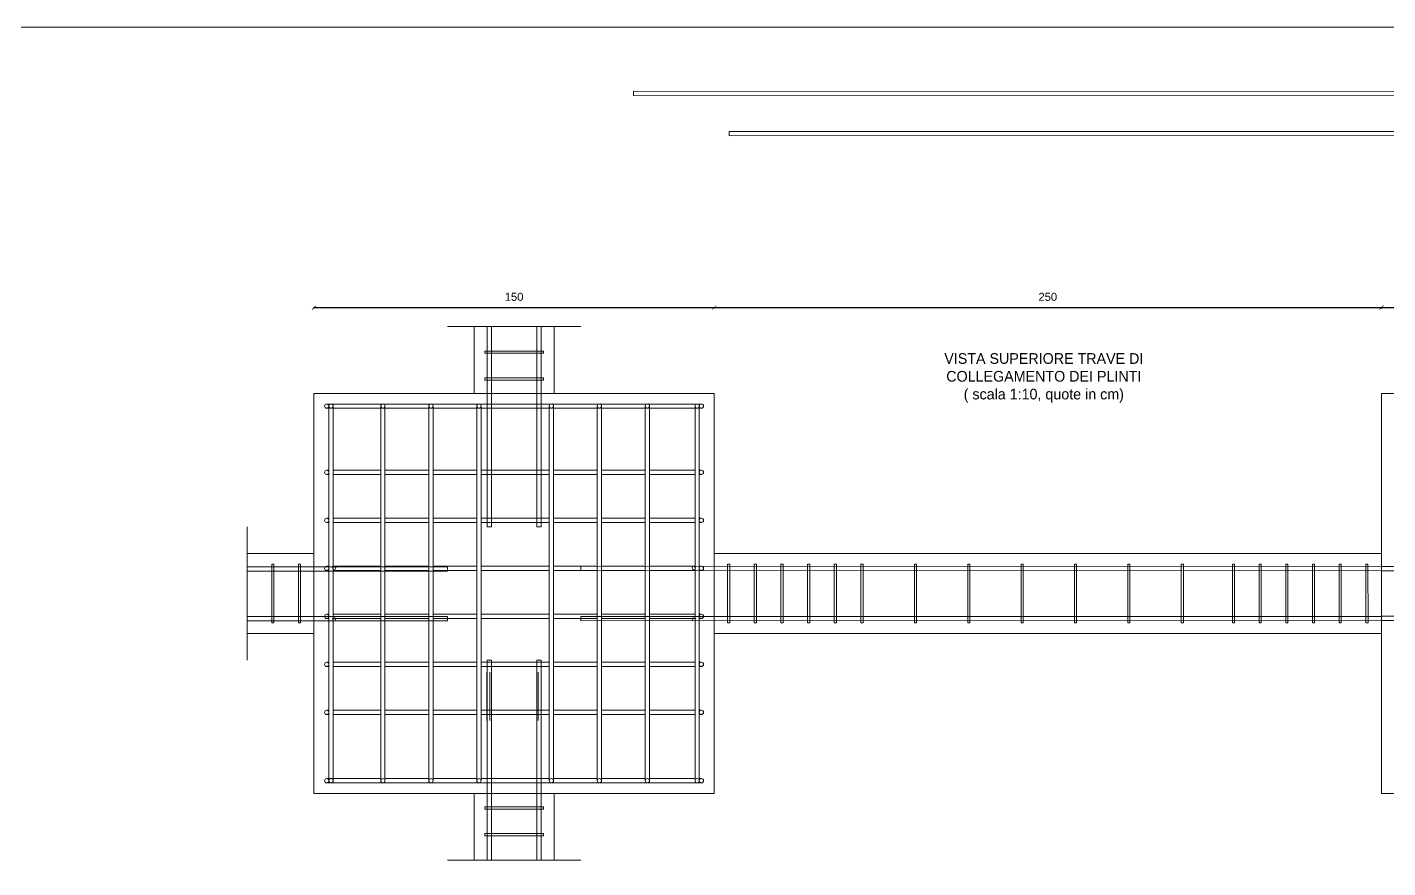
# Model space of a CAD drawing. Header units: millimetres. Extents: x 1415 to 3549, y 2194 to 4677.
# Drawn here: x 1767.2 to 1772.3, y 2341.24 to 2344.39 of the extents above; entities that cross this region are included whole.
import ezdxf

# ---------------------------------------------------------------- set-up
doc = ezdxf.new("R2010")
doc.units = ezdxf.units.MM
doc.linetypes.add('ACAD_ISO02W100', pattern=[15, 12, -3])
doc.layers.get('0').update_dxf_attribs({"plot": 0})
for name, color, linetype, lineweight in [('armature longitudinali', 5, 'Continuous', 9), ('Layer3', 7, 'Continuous', 15), ('Layer4', 7, 'Continuous', 15), ('quote', 252, 'Continuous', 5), ('sezione', 18, 'ACAD_ISO02W100', 20), ('staffe', 10, 'Continuous', 9)]:
    doc.layers.add(name, color=color, linetype=linetype, lineweight=lineweight)
doc.styles.get("Standard").update_dxf_attribs({"font": 'arial.ttf'})
doc.dimstyles.new('quote c.a 1 sezione setti', dxfattribs={"dimtxt": 0.03, "dimasz": 0.015, "dimexe": 0.0005, "dimexo": 0.0015, "dimgap": 0.025, "dimtad": 2, "dimtih": 1, "dimtoh": 1, "dimdec": 0, "dimlfac": 100, "dimzin": 0, "dimdsep": 46, "dimtxsty": 'Standard', "dimblk": 'ARCHTICK', "dimcen": 0, "dimclre": 252, "dimadec": 0, "dimazin": 2, "dimtfac": 1, "dimtdec": 0, "dimtofl": 0, "dimtmove": 0, "dimatfit": 3, "dimfxl": 0.0035, "dimfxlon": 1, "dimtolj": 1, "dimtzin": 0, "dimarcsym": 0})

# ---------------------------------------------------------------- blocks, each defined once
blk = doc.blocks.new('*U233')
at = {"layer": 'staffe'}
blk.add_lwpolyline([(-0.004, -0.11), (-0.004, 0.11), (0.004, 0.11), (0.004, -0.11), (-0.004, -0.11), (-0.004, -0.11)], dxfattribs=at)
blk = doc.blocks.new('*U234')
at = {"layer": 'Layer4', "color": 0, "linetype": 'ByBlock', "lineweight": -2, "transparency": 16777216}
for p in [(0, 0), (0.1, 0), (0.2, 0), (0.3, 0), (0.4, 0), (0.5, 0)]:
    blk.add_blockref('*U233', p, dxfattribs=at)
blk = doc.blocks.new('*U231')
at = {"layer": 'staffe'}
blk.add_lwpolyline([(-0.004, -0.11), (-0.004, 0.11), (0.004, 0.11), (0.004, -0.11), (-0.004, -0.11), (-0.004, -0.11)], dxfattribs=at)
blk = doc.blocks.new('*U232')
at = {"layer": 'Layer4', "color": 0, "linetype": 'ByBlock', "lineweight": -2, "transparency": 16777216}
for p in [(0, 0), (0.2, 0), (0.4, 0), (0.6, 0), (0.8, 0), (1, 0)]:
    blk.add_blockref('*U231', p, dxfattribs=at)
blk = doc.blocks.new('*U235')
at = {"layer": 'staffe'}
blk.add_lwpolyline([(-0.004, -0.11), (-0.004, 0.11), (0.004, 0.11), (0.004, -0.11), (-0.004, -0.11), (-0.004, -0.11)], dxfattribs=at)
blk = doc.blocks.new('*U236')
at = {"layer": 'Layer4', "color": 0, "linetype": 'ByBlock', "lineweight": -2, "transparency": 16777216}
for p in [(0, 0), (0.1, 0), (0.2, 0), (0.3, 0), (0.4, 0), (0.5, 0)]:
    blk.add_blockref('*U235', p, dxfattribs=at)
blk = doc.blocks.new('*U253')
at = {"layer": 'staffe'}
blk.add_lwpolyline([(-0.004, -0.11), (-0.004, 0.11), (0.004, 0.11), (0.004, -0.11), (-0.004, -0.11), (-0.004, -0.11)], dxfattribs=at)
blk = doc.blocks.new('*U254')
at = {"layer": 'Layer4', "color": 0, "linetype": 'ByBlock', "lineweight": -2, "transparency": 16777216}
for p in [(0, 0), (0.1, 0)]:
    blk.add_blockref('*U253', p, dxfattribs=at)
blk = doc.blocks.new('*U249')
at = {"layer": 'staffe'}
blk.add_lwpolyline([(-0.004, -0.11), (-0.004, 0.11), (0.004, 0.11), (0.004, -0.11), (-0.004, -0.11), (-0.004, -0.11)], dxfattribs=at)
blk = doc.blocks.new('*U250')
at = {"layer": 'Layer4', "color": 0, "linetype": 'ByBlock', "lineweight": -2, "transparency": 16777216}
for p in [(0, 0), (0.1, 0)]:
    blk.add_blockref('*U249', p, dxfattribs=at)
blk = doc.blocks.new('*U251')
at = {"layer": 'staffe'}
blk.add_lwpolyline([(-0.004, -0.11), (-0.004, 0.11), (0.004, 0.11), (0.004, -0.11), (-0.004, -0.11), (-0.004, -0.11)], dxfattribs=at)
blk = doc.blocks.new('*U252')
at = {"layer": 'Layer4', "color": 0, "linetype": 'ByBlock', "lineweight": -2, "transparency": 16777216}
for p in [(0, 0), (0.1, 0)]:
    blk.add_blockref('*U251', p, dxfattribs=at)
blk = doc.blocks.new('_ArchTick')
at = {"color": 0, "linetype": 'ByBlock', "const_width": 0.15}
blk.add_lwpolyline([(-0.5, -0.5), (0.5, 0.5)], dxfattribs=at)
blk = doc.blocks.new('*D371')
at = {"layer": 'Defpoints', "color": 0, "transparency": 16777216}
for p in [(1769.7771, 2343.3403), (1768.2771, 2342.8092), (1769.7771, 2342.8092)]:
    blk.add_point(p, dxfattribs=at)
at = {"layer": 'quote', "color": 252, "lineweight": -2, "transparency": 16777216}
for p, q in [((1768.2771, 2343.3368), (1768.2771, 2343.3408)), ((1769.7771, 2343.3368), (1769.7771, 2343.3408))]:
    blk.add_line(p, q, dxfattribs=at)
at = {"layer": 'quote', "color": 0, "linetype": 'Continuous', "lineweight": -2, "transparency": 16777216}
blk.add_line((1768.2771, 2343.3403), (1769.7771, 2343.3403), dxfattribs=at)
at = {"layer": 'quote', "color": 0, "lineweight": -2, "transparency": 16777216, "xscale": 0.015, "yscale": 0.015, "zscale": 0.015, "rotation": 180}
blk.add_blockref('_ArchTick', (1768.2771, 2343.3403), dxfattribs=at)
at = {"layer": 'quote', "color": 0, "lineweight": -2, "transparency": 16777216, "xscale": 0.015, "yscale": 0.015, "zscale": 0.015}
blk.add_blockref('_ArchTick', (1769.7771, 2343.3403), dxfattribs=at)
at = {"layer": 'quote', "color": 0, "transparency": 16777216, "insert": (1769.0271, 2343.3807), "char_height": 0.03, "attachment_point": 5}
blk.add_mtext('\\A1;150', dxfattribs=at)
blk = doc.blocks.new('*D372')
at = {"layer": 'Defpoints', "color": 0, "transparency": 16777216}
for p in [(1772.2771, 2343.3403), (1769.7771, 2342.2092), (1772.2771, 2342.2092)]:
    blk.add_point(p, dxfattribs=at)
at = {"layer": 'quote', "color": 252, "lineweight": -2, "transparency": 16777216}
for p, q in [((1769.7771, 2343.3368), (1769.7771, 2343.3408)), ((1772.2771, 2343.3368), (1772.2771, 2343.3408))]:
    blk.add_line(p, q, dxfattribs=at)
at = {"layer": 'quote', "color": 0, "linetype": 'Continuous', "lineweight": -2, "transparency": 16777216}
blk.add_line((1769.7771, 2343.3403), (1772.2771, 2343.3403), dxfattribs=at)
at = {"layer": 'quote', "color": 0, "lineweight": -2, "transparency": 16777216, "xscale": 0.015, "yscale": 0.015, "zscale": 0.015, "rotation": 180}
blk.add_blockref('_ArchTick', (1769.7771, 2343.3403), dxfattribs=at)
at = {"layer": 'quote', "color": 0, "lineweight": -2, "transparency": 16777216, "xscale": 0.015, "yscale": 0.015, "zscale": 0.015}
blk.add_blockref('_ArchTick', (1772.2771, 2343.3403), dxfattribs=at)
at = {"layer": 'quote', "color": 0, "transparency": 16777216, "insert": (1771.0271, 2343.3807), "char_height": 0.03, "attachment_point": 5}
blk.add_mtext('\\A1;250', dxfattribs=at)
blk = doc.blocks.new('*D373')
at = {"layer": 'Defpoints', "color": 0, "transparency": 16777216}
for p in [(1773.7771, 2343.3408), (1772.2771, 2342.8092), (1773.7771, 2342.8092)]:
    blk.add_point(p, dxfattribs=at)
at = {"layer": 'quote', "color": 252, "lineweight": -2, "transparency": 16777216}
for p, q in [((1772.2771, 2343.3373), (1772.2771, 2343.3413)), ((1773.7771, 2343.3373), (1773.7771, 2343.3413))]:
    blk.add_line(p, q, dxfattribs=at)
at = {"layer": 'quote', "color": 0, "linetype": 'Continuous', "lineweight": -2, "transparency": 16777216}
blk.add_line((1772.2771, 2343.3408), (1773.7771, 2343.3408), dxfattribs=at)
at = {"layer": 'quote', "color": 0, "lineweight": -2, "transparency": 16777216, "xscale": 0.015, "yscale": 0.015, "zscale": 0.015, "rotation": 180}
blk.add_blockref('_ArchTick', (1772.2771, 2343.3408), dxfattribs=at)
at = {"layer": 'quote', "color": 0, "lineweight": -2, "transparency": 16777216, "xscale": 0.015, "yscale": 0.015, "zscale": 0.015}
blk.add_blockref('_ArchTick', (1773.7771, 2343.3408), dxfattribs=at)
at = {"layer": 'quote', "color": 0, "transparency": 16777216, "insert": (1773.0271, 2343.3812), "char_height": 0.03, "attachment_point": 5}
blk.add_mtext('\\A1;150', dxfattribs=at)
blk = doc.blocks.new('*U1120')
at = {"layer": 'armature longitudinali'}
blk.add_circle((0, 0), 0.008, dxfattribs=at)
blk = doc.blocks.new('*U1121')
at = {"layer": 'Layer4', "color": 0, "linetype": 'ByBlock', "lineweight": -2, "transparency": 16777216}
blk.add_blockref('*U1120', (0, 0), dxfattribs=at)
blk = doc.blocks.new('*U1118')
at = {"layer": 'armature longitudinali'}
blk.add_circle((0, 0), 0.008, dxfattribs=at)
blk = doc.blocks.new('*U1119')
at = {"layer": 'Layer4', "color": 0, "linetype": 'ByBlock', "lineweight": -2, "transparency": 16777216}
blk.add_blockref('*U1118', (0, 0), dxfattribs=at)
blk = doc.blocks.new('*U1124')
at = {"layer": 'armature longitudinali'}
blk.add_circle((0, 0), 0.008, dxfattribs=at)
blk = doc.blocks.new('*U1125')
at = {"layer": 'Layer4', "color": 0, "linetype": 'ByBlock', "lineweight": -2, "transparency": 16777216}
blk.add_blockref('*U1124', (0, 0), dxfattribs=at)
blk = doc.blocks.new('*U1122')
at = {"layer": 'armature longitudinali'}
blk.add_circle((0, 0), 0.008, dxfattribs=at)
blk = doc.blocks.new('*U1123')
at = {"layer": 'Layer4', "color": 0, "linetype": 'ByBlock', "lineweight": -2, "transparency": 16777216}
blk.add_blockref('*U1122', (0, 0), dxfattribs=at)
blk = doc.blocks.new('*U1108')
at = {"layer": 'armature longitudinali'}
blk.add_circle((0, 0), 0.008, dxfattribs=at)
blk = doc.blocks.new('*U1109')
at = {"layer": 'armature longitudinali', "color": 0, "linetype": 'ByBlock', "lineweight": -2, "transparency": 16777216}
for p in [(0, 0), (0.18, 0), (0.36, 0), (0.54, 0), (0.72, 0), (0.9, 0)]:
    blk.add_blockref('*U1108', p, dxfattribs=at)
blk = doc.blocks.new('*U1110')
at = {"layer": 'armature longitudinali'}
blk.add_circle((0, 0), 0.008, dxfattribs=at)
blk = doc.blocks.new('*U1111')
at = {"layer": 'Layer4', "color": 0, "linetype": 'ByBlock', "lineweight": -2, "transparency": 16777216}
blk.add_blockref('*U1110', (0, 0), dxfattribs=at)
blk = doc.blocks.new('*U1112')
at = {"layer": 'armature longitudinali'}
blk.add_circle((0, 0), 0.008, dxfattribs=at)
blk = doc.blocks.new('*U1113')
at = {"layer": 'Layer4', "color": 0, "linetype": 'ByBlock', "lineweight": -2, "transparency": 16777216}
blk.add_blockref('*U1112', (0, 0), dxfattribs=at)
blk = doc.blocks.new('*U1114')
at = {"layer": 'armature longitudinali'}
blk.add_circle((0, 0), 0.008, dxfattribs=at)
blk = doc.blocks.new('*U1115')
at = {"layer": 'Layer4', "color": 0, "linetype": 'ByBlock', "lineweight": -2, "transparency": 16777216}
for p in [(0, 0), (0.18, 0), (0.36, 0), (0.54, 0), (0.72, 0), (0.9, 0)]:
    blk.add_blockref('*U1114', p, dxfattribs=at)
blk = doc.blocks.new('*U1116')
at = {"layer": 'armature longitudinali'}
blk.add_circle((0, 0), 0.008, dxfattribs=at)
blk = doc.blocks.new('*U1117')
at = {"layer": 'Layer4', "color": 0, "linetype": 'ByBlock', "lineweight": -2, "transparency": 16777216}
blk.add_blockref('*U1116', (0, 0), dxfattribs=at)
blk = doc.blocks.new('*U1106')
at = {"layer": 'armature longitudinali'}
blk.add_circle((0, 0), 0.008, dxfattribs=at)
blk = doc.blocks.new('*U1107')
at = {"layer": 'Layer4', "color": 0, "linetype": 'ByBlock', "lineweight": -2, "transparency": 16777216}
blk.add_blockref('*U1106', (0, 0), dxfattribs=at)
blk = doc.blocks.new('*U1152')
at = {"layer": 'armature longitudinali'}
blk.add_circle((0, 0), 0.008, dxfattribs=at)
blk = doc.blocks.new('*U1153')
at = {"layer": 'Layer4', "color": 0, "linetype": 'ByBlock', "lineweight": -2, "transparency": 16777216}
blk.add_blockref('*U1152', (0, 0), dxfattribs=at)
blk = doc.blocks.new('*U1142')
at = {"layer": 'armature longitudinali'}
blk.add_circle((0, 0), 0.008, dxfattribs=at)
blk = doc.blocks.new('*U1143')
at = {"layer": 'Layer4', "color": 0, "linetype": 'ByBlock', "lineweight": -2, "transparency": 16777216}
blk.add_blockref('*U1142', (0, 0), dxfattribs=at)
blk = doc.blocks.new('*U1144')
at = {"layer": 'armature longitudinali'}
blk.add_circle((0, 0), 0.008, dxfattribs=at)
blk = doc.blocks.new('*U1145')
at = {"layer": 'Layer4', "color": 0, "linetype": 'ByBlock', "lineweight": -2, "transparency": 16777216}
blk.add_blockref('*U1144', (0, 0), dxfattribs=at)
blk = doc.blocks.new('*U1146')
at = {"layer": 'armature longitudinali'}
blk.add_circle((0, 0), 0.008, dxfattribs=at)
blk = doc.blocks.new('*U1147')
at = {"layer": 'Layer4', "color": 0, "linetype": 'ByBlock', "lineweight": -2, "transparency": 16777216}
blk.add_blockref('*U1146', (0, 0), dxfattribs=at)
blk = doc.blocks.new('*U1148')
at = {"layer": 'armature longitudinali'}
blk.add_circle((0, 0), 0.008, dxfattribs=at)
blk = doc.blocks.new('*U1149')
at = {"layer": 'Layer4', "color": 0, "linetype": 'ByBlock', "lineweight": -2, "transparency": 16777216}
blk.add_blockref('*U1148', (0, 0), dxfattribs=at)
blk = doc.blocks.new('*U1150')
at = {"layer": 'armature longitudinali'}
blk.add_circle((0, 0), 0.008, dxfattribs=at)
blk = doc.blocks.new('*U1151')
at = {"layer": 'Layer4', "color": 0, "linetype": 'ByBlock', "lineweight": -2, "transparency": 16777216}
blk.add_blockref('*U1150', (0, 0), dxfattribs=at)
blk = doc.blocks.new('*U1128')
at = {"layer": 'armature longitudinali'}
blk.add_circle((0, 0), 0.008, dxfattribs=at)
blk = doc.blocks.new('*U1129')
at = {"layer": 'Layer4', "color": 0, "linetype": 'ByBlock', "lineweight": -2, "transparency": 16777216}
blk.add_blockref('*U1128', (0, 0), dxfattribs=at)
blk = doc.blocks.new('*U1126')
at = {"layer": 'armature longitudinali'}
blk.add_circle((0, 0), 0.008, dxfattribs=at)
blk = doc.blocks.new('*U1127')
at = {"layer": 'Layer4', "color": 0, "linetype": 'ByBlock', "lineweight": -2, "transparency": 16777216}
blk.add_blockref('*U1126', (0, 0), dxfattribs=at)
blk = doc.blocks.new('*U1140')
at = {"layer": 'armature longitudinali'}
blk.add_circle((0, 0), 0.008, dxfattribs=at)
blk = doc.blocks.new('*U1141')
at = {"layer": 'Layer4', "color": 0, "linetype": 'ByBlock', "lineweight": -2, "transparency": 16777216}
blk.add_blockref('*U1140', (0, 0), dxfattribs=at)
blk = doc.blocks.new('*U1130')
at = {"layer": 'armature longitudinali'}
blk.add_circle((0, 0), 0.008, dxfattribs=at)
blk = doc.blocks.new('*U1131')
at = {"layer": 'Layer4', "color": 0, "linetype": 'ByBlock', "lineweight": -2, "transparency": 16777216}
blk.add_blockref('*U1130', (0, 0), dxfattribs=at)
blk = doc.blocks.new('*U1132')
at = {"layer": 'armature longitudinali'}
blk.add_circle((0, 0), 0.008, dxfattribs=at)
blk = doc.blocks.new('*U1133')
at = {"layer": 'Layer4', "color": 0, "linetype": 'ByBlock', "lineweight": -2, "transparency": 16777216}
blk.add_blockref('*U1132', (0, 0), dxfattribs=at)
blk = doc.blocks.new('*U1134')
at = {"layer": 'armature longitudinali'}
blk.add_circle((0, 0), 0.008, dxfattribs=at)
blk = doc.blocks.new('*U1135')
at = {"layer": 'Layer4', "color": 0, "linetype": 'ByBlock', "lineweight": -2, "transparency": 16777216}
blk.add_blockref('*U1134', (0, 0), dxfattribs=at)
blk = doc.blocks.new('*U1136')
at = {"layer": 'armature longitudinali'}
blk.add_circle((0, 0), 0.008, dxfattribs=at)
blk = doc.blocks.new('*U1137')
at = {"layer": 'Layer4', "color": 0, "linetype": 'ByBlock', "lineweight": -2, "transparency": 16777216}
blk.add_blockref('*U1136', (0, 0), dxfattribs=at)
blk = doc.blocks.new('*U1138')
at = {"layer": 'armature longitudinali'}
blk.add_circle((0, 0), 0.008, dxfattribs=at)
blk = doc.blocks.new('*U1139')
at = {"layer": 'Layer4', "color": 0, "linetype": 'ByBlock', "lineweight": -2, "transparency": 16777216}
blk.add_blockref('*U1138', (0, 0), dxfattribs=at)

msp = doc.modelspace()

# ---------------------------------------------------------------- linework, layer by layer
at = {"layer": 'armature longitudinali'}
for p, q in [((1772.8336, 2343.9862), (1769.8336, 2343.9847)), ((1772.2771, 2342.1686), (1769.2771, 2342.1671))]:
    msp.add_line(p, q, dxfattribs=at)
for points in [[(1772.4743, 2344.1505), (1769.4743, 2344.152)], [(1769.4743, 2344.136), (1769.4743, 2344.152)], [(1772.4743, 2344.1345), (1769.4743, 2344.136)], [(1772.8336, 2344.0007), (1769.8336, 2344.0007)], [(1769.8336, 2344.0007), (1769.8336, 2343.9847)], [(1768.9261, 2343.2691), (1768.9261, 2342.5191), (1768.9421, 2342.5191), (1768.9421, 2343.2691)], [(1769.1121, 2343.2691), (1769.1121, 2342.5191), (1769.1281, 2342.5191), (1769.1281, 2343.2691)], [(1769.7291, 2342.9791), (1768.3251, 2342.9791)], [(1768.3331, 2342.9631), (1768.3254, 2342.9631)], [(1768.3331, 2341.5668), (1768.3331, 2342.9708)], [(1768.3491, 2341.5671), (1768.3491, 2342.9711)], [(1768.5272, 2342.9631), (1768.3491, 2342.9631)], [(1768.5272, 2341.5668), (1768.5272, 2342.9708)], [(1768.5432, 2341.5671), (1768.5432, 2342.9711)], [(1768.7072, 2342.9631), (1768.5432, 2342.9631)], [(1768.7072, 2341.5668), (1768.7072, 2342.9708)], [(1768.7232, 2341.5671), (1768.7232, 2342.9711)], [(1768.8872, 2342.9631), (1768.7232, 2342.9631)], [(1768.8872, 2341.5668), (1768.8872, 2342.9708)], [(1768.9032, 2341.5671), (1768.9032, 2342.9711)], [(1769.1588, 2342.9631), (1768.9032, 2342.9631)], [(1769.1588, 2341.5668), (1769.1588, 2342.9708)], [(1769.1748, 2341.5671), (1769.1748, 2342.9711)], [(1769.3388, 2342.9631), (1769.1748, 2342.9631)], [(1769.3388, 2341.5668), (1769.3388, 2342.9708)], [(1769.3548, 2341.5671), (1769.3548, 2342.9711)], [(1769.5188, 2342.9631), (1769.3548, 2342.9631)], [(1769.5188, 2341.5668), (1769.5188, 2342.9708)], [(1769.5348, 2341.5671), (1769.5348, 2342.9711)], [(1769.7051, 2342.9631), (1769.5348, 2342.9631)], [(1769.7051, 2341.5671), (1769.7051, 2342.9708)], [(1769.7211, 2341.5671), (1769.7211, 2342.9711)], [(1769.7294, 2342.9631), (1769.7211, 2342.9631)], [(1768.3331, 2342.7151), (1768.3249, 2342.7151)], [(1768.3331, 2342.7311), (1768.3251, 2342.7311)], [(1768.5272, 2342.7311), (1768.3491, 2342.7311)], [(1768.5272, 2342.7151), (1768.3491, 2342.7151)], [(1768.7072, 2342.7311), (1768.5432, 2342.7311)], [(1768.7072, 2342.7151), (1768.5432, 2342.7151)], [(1768.8872, 2342.7311), (1768.7232, 2342.7311)], [(1768.8872, 2342.7151), (1768.7232, 2342.7151)], [(1769.1588, 2342.7311), (1768.9032, 2342.7311)], [(1769.1588, 2342.7151), (1768.9032, 2342.7151)], [(1769.3388, 2342.7311), (1769.1748, 2342.7311)], [(1769.3388, 2342.7151), (1769.1748, 2342.7151)], [(1769.5188, 2342.7311), (1769.3548, 2342.7311)], [(1769.5188, 2342.7151), (1769.3548, 2342.7151)], [(1769.7051, 2342.7311), (1769.5348, 2342.7311)], [(1769.7051, 2342.7151), (1769.5348, 2342.7151)], [(1769.7291, 2342.7311), (1769.7211, 2342.7311)], [(1769.7291, 2342.7151), (1769.7211, 2342.7151)], [(1768.3331, 2342.5511), (1768.3251, 2342.5511)], [(1768.5272, 2342.5511), (1768.3491, 2342.5511)], [(1768.7072, 2342.5511), (1768.5432, 2342.5511)], [(1768.8872, 2342.5511), (1768.7232, 2342.5511)], [(1769.1588, 2342.5511), (1768.9032, 2342.5511)], [(1769.3388, 2342.5511), (1769.1748, 2342.5511)], [(1769.5188, 2342.5511), (1769.3548, 2342.5511)], [(1769.7051, 2342.5511), (1769.5348, 2342.5511)], [(1769.7291, 2342.5511), (1769.7211, 2342.5511)], [(1768.3331, 2342.5351), (1768.3251, 2342.5351)], [(1768.5272, 2342.5351), (1768.3491, 2342.5351)], [(1768.7072, 2342.5351), (1768.5432, 2342.5351)], [(1768.8872, 2342.5351), (1768.7232, 2342.5351)], [(1769.1588, 2342.5351), (1768.9032, 2342.5351)], [(1769.3388, 2342.5351), (1769.1748, 2342.5351)], [(1769.5188, 2342.5351), (1769.3548, 2342.5351)], [(1769.7051, 2342.5351), (1769.5348, 2342.5351)], [(1769.7291, 2342.5351), (1769.7211, 2342.5351)], [(1768.0271, 2342.3531), (1768.7771, 2342.3531), (1768.7771, 2342.3691), (1768.0271, 2342.3691)], [(1768.3331, 2342.3551), (1768.3249, 2342.3551)], [(1768.3331, 2342.3711), (1768.3251, 2342.3711)], [(1768.5272, 2342.3711), (1768.3491, 2342.3711)], [(1768.5272, 2342.3551), (1768.3491, 2342.3551)], [(1768.7072, 2342.3711), (1768.5432, 2342.3711)], [(1768.7072, 2342.3551), (1768.5432, 2342.3551)], [(1768.8872, 2342.3711), (1768.7232, 2342.3711)], [(1768.8872, 2342.3551), (1768.7232, 2342.3551)], [(1769.1588, 2342.3711), (1768.9032, 2342.3711)], [(1769.1588, 2342.3551), (1768.9032, 2342.3551)], [(1769.3388, 2342.3711), (1769.1748, 2342.3711)], [(1769.3388, 2342.3551), (1769.1748, 2342.3551)], [(1772.2771, 2342.3696), (1769.2771, 2342.3711)], [(1769.2771, 2342.3551), (1769.2771, 2342.3711)], [(1772.2771, 2342.3536), (1769.2771, 2342.3551)], [(1769.5188, 2342.3711), (1769.3548, 2342.3711)], [(1769.5188, 2342.3551), (1769.3548, 2342.3551)], [(1769.7051, 2342.3711), (1769.5348, 2342.3711)], [(1769.7051, 2342.3551), (1769.5348, 2342.3551)], [(1769.7291, 2342.3711), (1769.7211, 2342.3711)], [(1769.7294, 2342.3551), (1769.7211, 2342.3551)], [(1772.2771, 2342.3536), (1772.7771, 2342.3536), (1772.7771, 2342.3696), (1772.2771, 2342.3696)], [(1768.0271, 2342.1671), (1768.7771, 2342.1671), (1768.7771, 2342.1831), (1768.0271, 2342.1831)], [(1768.3331, 2342.1911), (1768.3251, 2342.1911)], [(1768.3331, 2342.1751), (1768.3251, 2342.1751)], [(1768.5272, 2342.1911), (1768.3491, 2342.1911)], [(1768.5272, 2342.1751), (1768.3491, 2342.1751)], [(1768.7072, 2342.1911), (1768.5432, 2342.1911)], [(1768.7072, 2342.1751), (1768.5432, 2342.1751)], [(1768.8872, 2342.1911), (1768.7232, 2342.1911)], [(1768.8872, 2342.1751), (1768.7232, 2342.1751)], [(1769.1588, 2342.1911), (1768.9032, 2342.1911)], [(1769.1588, 2342.1751), (1768.9032, 2342.1751)], [(1769.3388, 2342.1911), (1769.1748, 2342.1911)], [(1769.3388, 2342.1751), (1769.1748, 2342.1751)], [(1772.2771, 2342.1831), (1769.2771, 2342.1831)], [(1769.2771, 2342.1831), (1769.2771, 2342.1671)], [(1769.5188, 2342.1911), (1769.3548, 2342.1911)], [(1769.5188, 2342.1751), (1769.3548, 2342.1751)], [(1769.7051, 2342.1911), (1769.5348, 2342.1911)], [(1769.7051, 2342.1751), (1769.5348, 2342.1751)], [(1769.7291, 2342.1911), (1769.7211, 2342.1911)], [(1769.7294, 2342.1751), (1769.7211, 2342.1751)], [(1772.2771, 2342.1676), (1772.7771, 2342.1676), (1772.7771, 2342.1836), (1772.2771, 2342.1836)], [(1768.3331, 2342.0111), (1768.3251, 2342.0111)], [(1768.3331, 2341.9951), (1768.3251, 2341.9951)], [(1768.5272, 2342.0111), (1768.3491, 2342.0111)], [(1768.5272, 2341.9951), (1768.3491, 2341.9951)], [(1768.7072, 2342.0111), (1768.5432, 2342.0111)], [(1768.7072, 2341.9951), (1768.5432, 2341.9951)], [(1768.8872, 2342.0111), (1768.7232, 2342.0111)], [(1768.8872, 2341.9951), (1768.7232, 2341.9951)], [(1769.1588, 2342.0111), (1768.9032, 2342.0111)], [(1769.1588, 2341.9951), (1768.9032, 2341.9951)], [(1768.9261, 2341.2691), (1768.9261, 2342.0191), (1768.9421, 2342.0191), (1768.9421, 2341.2691)], [(1769.1121, 2341.2691), (1769.1121, 2342.0191), (1769.1281, 2342.0191), (1769.1281, 2341.2691)], [(1769.3388, 2342.0111), (1769.1748, 2342.0111)], [(1769.3388, 2341.9951), (1769.1748, 2341.9951)], [(1769.5188, 2342.0111), (1769.3548, 2342.0111)], [(1769.5188, 2341.9951), (1769.3548, 2341.9951)], [(1769.7051, 2342.0111), (1769.5348, 2342.0111)], [(1769.7051, 2341.9951), (1769.5348, 2341.9951)], [(1769.7291, 2342.0111), (1769.7211, 2342.0111)], [(1769.7291, 2341.9951), (1769.7211, 2341.9951)], [(1768.9244, 2341.9738), (1768.9244, 2341.7933)], [(1768.9364, 2341.9738), (1768.9364, 2341.7933)], [(1769.1169, 2341.9738), (1769.1169, 2341.7933)], [(1769.1289, 2341.9738), (1769.1289, 2341.7933)], [(1768.3331, 2341.8311), (1768.3251, 2341.8311)], [(1768.3331, 2341.8151), (1768.3251, 2341.8151)], [(1768.5272, 2341.8311), (1768.3491, 2341.8311)], [(1768.5272, 2341.8151), (1768.3491, 2341.8151)], [(1768.7072, 2341.8311), (1768.5432, 2341.8311)], [(1768.7072, 2341.8151), (1768.5432, 2341.8151)], [(1768.8872, 2341.8311), (1768.7232, 2341.8311)], [(1768.8872, 2341.8151), (1768.7232, 2341.8151)], [(1769.1588, 2341.8311), (1768.9032, 2341.8311)], [(1769.1588, 2341.8151), (1768.9032, 2341.8151)], [(1769.3388, 2341.8311), (1769.1748, 2341.8311)], [(1769.3388, 2341.8151), (1769.1748, 2341.8151)], [(1769.5188, 2341.8311), (1769.3548, 2341.8311)], [(1769.5188, 2341.8151), (1769.3548, 2341.8151)], [(1769.7051, 2341.8311), (1769.5348, 2341.8311)], [(1769.7051, 2341.8151), (1769.5348, 2341.8151)], [(1769.7291, 2341.8311), (1769.7211, 2341.8311)], [(1769.7294, 2341.8151), (1769.7211, 2341.8151)], [(1768.5272, 2341.5751), (1768.3249, 2341.5751)], [(1769.7291, 2341.5591), (1768.3251, 2341.5591)], [(1768.7072, 2341.5751), (1768.5432, 2341.5751)], [(1768.8872, 2341.5751), (1768.7232, 2341.5751)], [(1769.1588, 2341.5751), (1768.9032, 2341.5751)], [(1769.3388, 2341.5751), (1769.1748, 2341.5751)], [(1769.5188, 2341.5751), (1769.3548, 2341.5751)], [(1769.7051, 2341.5751), (1769.5348, 2341.5751)], [(1769.7291, 2341.5751), (1769.7211, 2341.5751)]]:
    msp.add_lwpolyline(points, dxfattribs=at)
for centre in [(1768.3529, 2342.3648), (1769.7004, 2342.3648), (1768.3529, 2342.1723), (1769.7004, 2342.1723)]:
    msp.add_circle(centre, 0.006, dxfattribs=at)
at = {"layer": 'Layer4'}
msp.add_lwpolyline([(1758.9064, 2344.3913), (1775.6736, 2344.3913), (1775.6736, 2331.2461), (1758.9064, 2331.2461)], close=True, dxfattribs=at)
for points in [[(1768.8771, 2343.0191), (1768.8771, 2343.2691)], [(1769.1771, 2343.0191), (1769.1771, 2343.2691)], [(1768.2771, 2341.5191), (1769.7771, 2341.5191), (1769.7771, 2343.0191), (1768.2771, 2343.0191), (1768.2771, 2341.5191)], [(1772.2771, 2341.5191), (1773.7771, 2341.5191), (1773.7771, 2343.0191), (1772.2771, 2343.0191), (1772.2771, 2341.5191)], [(1768.2771, 2342.4191), (1768.0271, 2342.4191)], [(1769.7771, 2342.4191), (1772.2771, 2342.4191)], [(1768.2771, 2342.1191), (1768.0271, 2342.1191)], [(1769.7771, 2342.1191), (1772.2771, 2342.1191)], [(1768.8771, 2341.5191), (1768.8771, 2341.2691)], [(1769.1771, 2341.5191), (1769.1771, 2341.2691)]]:
    msp.add_lwpolyline(points, dxfattribs=at)
at = {"layer": 'sezione'}
for points in [[(1768.7771, 2343.2691), (1768.7771, 2343.2691), (1769.2771, 2343.2691)], [(1768.0271, 2342.0191), (1768.0271, 2342.0191), (1768.0271, 2342.5191)], [(1768.7771, 2341.2691), (1768.7771, 2341.2691), (1769.2771, 2341.2691)]]:
    msp.add_lwpolyline(points, dxfattribs=at)

# ---------------------------------------------------------------- block references
at = {"layer": 'armature longitudinali', "rotation": 90}
msp.add_blockref('*U1109', (1769.7291, 2341.8231), dxfattribs=at)
at = {"layer": 'Layer4', "rotation": 90}
msp.add_blockref('*U254', (1769.0271, 2343.0731), dxfattribs=at)
at = {"layer": 'Layer4'}
for name, p in [('*U1117', (1768.3251, 2342.9711)), ('*U1125', (1768.3411, 2342.9711)), ('*U234', (1769.8311, 2342.2691)), ('*U232', (1770.5311, 2342.2691)), ('*U1107', (1768.3251, 2341.5671)), ('*U1121', (1768.3411, 2341.5671)), ('*U1129', (1768.3411, 2341.5671))]:
    msp.add_blockref(name, p, dxfattribs=at)
at = {"layer": 'Layer4', "xscale": -1}
for name, p in [('*U1151', (1768.5352, 2342.9711)), ('*U1149', (1768.7152, 2342.9711)), ('*U1147', (1768.8952, 2342.9711)), ('*U1145', (1769.1668, 2342.9711)), ('*U1143', (1769.3468, 2342.9711)), ('*U1153', (1769.5268, 2342.9711)), ('*U1123', (1769.7131, 2342.9711)), ('*U1111', (1769.7291, 2342.9711)), ('*U252', (1768.2231, 2342.2691)), ('*U1139', (1768.5352, 2341.5671)), ('*U1137', (1768.7152, 2341.5671)), ('*U1135', (1768.8952, 2341.5671)), ('*U1133', (1769.1668, 2341.5671)), ('*U1131', (1769.3468, 2341.5671)), ('*U1141', (1769.5268, 2341.5671)), ('*U1119', (1769.7131, 2341.5671)), ('*U1127', (1769.7131, 2341.5671)), ('*U1113', (1769.7291, 2341.5671))]:
    msp.add_blockref(name, p, dxfattribs=at)
for name, p, rotation in [('*U1115', (1768.3251, 2341.8231), 270), ('*U236', (1772.2231, 2342.2692), 0.005042929195751001), ('*U250', (1769.0271, 2341.4651), 90)]:
    msp.add_blockref(name, p, dxfattribs=dict(at, rotation=rotation))

# ---------------------------------------------------------------- texts
at = {"layer": 'Layer3', "insert": (1770.5627, 2343.1697), "char_height": 0.05, "attachment_point": 1}
msp.add_mtext_dynamic_manual_height_columns('\\pxqc;{\\fBahnschrift Light|b0|i0|c0|p34;\\H0.8x;VISTA SUPERIORE TRAVE DI COLLEGAMENTO DEI PLINTI\\H1.25x; \\P\\H0.8x;( scala 1:10, quote in cm)}', width=0.899074, gutter_width=12.5, heights=[0], dxfattribs=at)

# ---------------------------------------------------------------- dimensions: what is measured, and where the dimension line sits
at = {"layer": 'quote'}
for base, p1, p2, picture, middle in [((1769.7771, 2343.3403), (1768.2771, 2342.8092), (1769.7771, 2342.8092), '*D371', (1769.0271, 2343.3807)), ((1772.2771, 2343.3403), (1769.7771, 2342.2092), (1772.2771, 2342.2092), '*D372', (1771.0271, 2343.3807)), ((1773.7771, 2343.3408), (1772.2771, 2342.8092), (1773.7771, 2342.8092), '*D373', (1773.0271, 2343.3812))]:
    dim = msp.add_linear_dim(base=base, p1=p1, p2=p2, dimstyle='quote c.a 1 sezione setti', dxfattribs=at)
    dim.commit()
    dim.dimension.update_dxf_attribs({"geometry": picture, "text_midpoint": middle})

doc.saveas('drawing.dxf')
